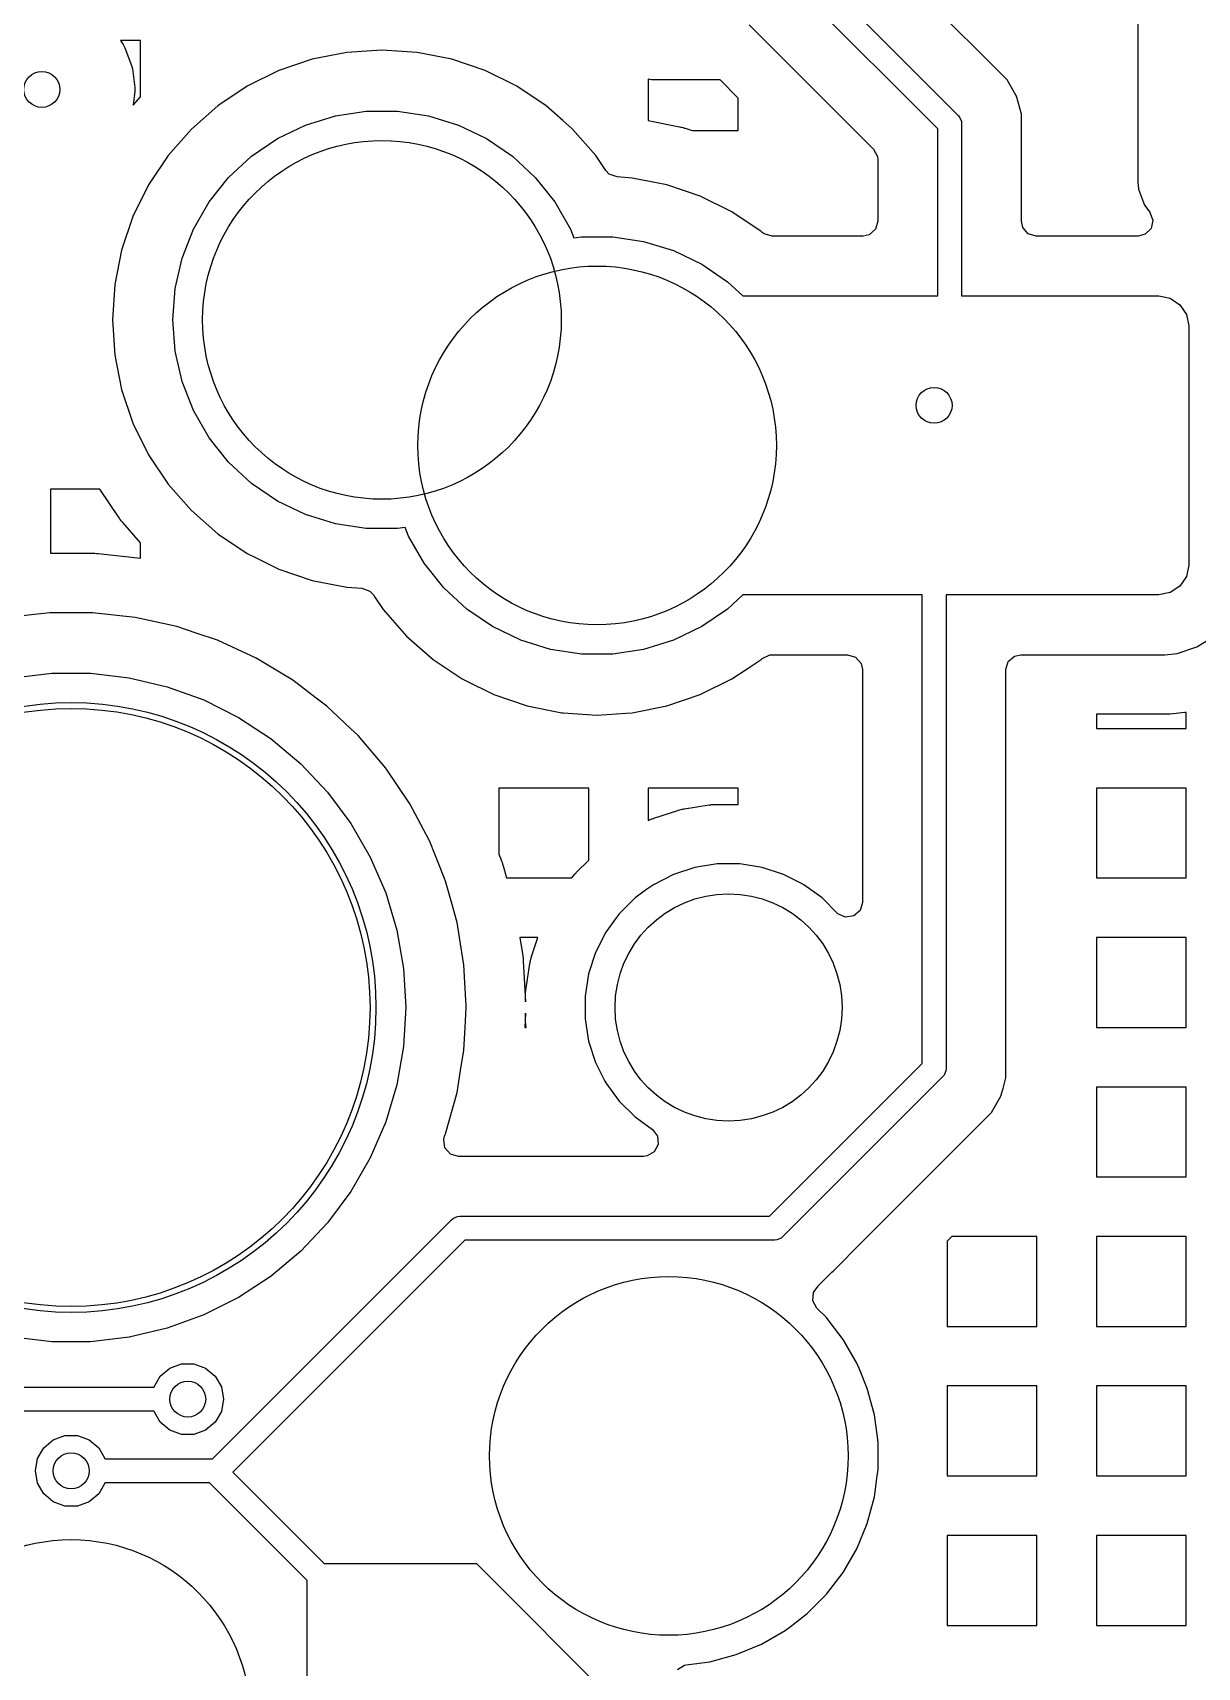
# Model space of a CAD drawing. Extents: x 2.49 to 8.57, y -5.87 to -1.87.
# Drawn here: x 5.345 to 5.728, y -3.892 to -3.354 of the extents above; entities that cross this region are included whole.
import ezdxf

# ---------------------------------------------------------------- set-up
doc = ezdxf.new("R2010")
doc.units = 0
doc.header["$MEASUREMENT"] = 0
doc.layers.add('BLACK', color=7, linetype='CONTINUOUS')

msp = doc.modelspace()

# ---------------------------------------------------------------- linework, layer by layer
at = {"layer": 'BLACK', "linetype": 'CONTINUOUS'}
for p, q in [((5.70884, -3.29705), (5.70884, -3.40318)), ((5.59192, -3.32353), (5.64963, -3.38125)), ((5.64291, -3.38567), (5.5875, -3.33025)), ((5.66577, -3.36952), (5.63708, -3.34083)), ((5.58077, -3.35139), (5.62178, -3.3924)), ((5.38032, -3.35661), (5.37374, -3.35661)), ((5.37374, -3.35661), (5.37464, -3.35792)), ((5.37464, -3.35792), (5.37519, -3.35897)), ((5.38032, -3.3751), (5.38032, -3.35661)), ((5.37519, -3.35897), (5.37739, -3.36478)), ((5.43686, -3.36277), (5.42586, -3.3665)), ((5.44825, -3.3605), (5.43686, -3.36277)), ((5.43686, -3.36277), (5.43686, -3.36277)), ((5.45984, -3.35974), (5.44825, -3.3605)), ((5.44825, -3.3605), (5.44825, -3.3605)), ((5.44825, -3.3605), (5.44825, -3.3605)), ((5.44825, -3.3605), (5.44825, -3.3605)), ((5.44825, -3.3605), (5.44825, -3.3605)), ((5.47143, -3.3605), (5.45984, -3.35974)), ((5.45984, -3.35974), (5.45984, -3.35974)), ((5.48282, -3.36277), (5.47143, -3.3605)), ((5.47143, -3.3605), (5.47143, -3.3605)), ((5.47143, -3.3605), (5.47143, -3.3605)), ((5.49382, -3.3665), (5.48282, -3.36277)), ((5.48282, -3.36277), (5.48282, -3.36277)), ((5.48282, -3.36277), (5.48282, -3.36277)), ((5.37739, -3.36478), (5.37767, -3.36592)), ((5.37767, -3.36592), (5.37842, -3.37209)), ((5.42586, -3.3665), (5.41545, -3.37164)), ((5.50424, -3.37164), (5.49382, -3.3665)), ((5.37842, -3.37326), (5.37786, -3.37791)), ((5.37842, -3.37209), (5.37842, -3.37326)), ((5.41545, -3.37164), (5.40579, -3.37809)), ((5.5139, -3.37809), (5.50424, -3.37164)), ((5.50424, -3.37164), (5.50424, -3.37164)), ((5.54866, -3.36948), (5.54757, -3.36934)), ((5.54757, -3.36934), (5.54757, -3.3829)), ((5.54898, -3.36951), (5.54866, -3.36948)), ((5.54963, -3.36955), (5.54898, -3.36951)), ((5.54994, -3.36957), (5.54963, -3.36955)), ((5.558, -3.36957), (5.54994, -3.36957)), ((5.57122, -3.36957), (5.558, -3.36957)), ((5.558, -3.36957), (5.558, -3.36957)), ((5.57717, -3.37552), (5.57122, -3.36957)), ((5.6687, -3.37459), (5.66577, -3.36952)), ((5.66577, -3.36952), (5.66577, -3.36952)), ((5.37786, -3.37791), (5.38032, -3.3751)), ((5.40579, -3.37809), (5.39706, -3.38575)), ((5.51938, -3.3829), (5.5139, -3.37809)), ((5.57717, -3.38622), (5.57717, -3.37552)), ((5.66888, -3.37491), (5.6687, -3.37459)), ((5.67047, -3.38083), (5.66888, -3.37491)), ((5.42539, -3.38887), (5.43467, -3.3844)), ((5.43467, -3.3844), (5.44451, -3.38137)), ((5.44451, -3.38137), (5.45469, -3.37983)), ((5.45469, -3.37983), (5.46499, -3.37983)), ((5.46499, -3.37983), (5.47517, -3.38137)), ((5.47517, -3.38137), (5.48501, -3.3844)), ((5.48501, -3.3844), (5.49429, -3.38887)), ((5.52263, -3.38575), (5.51938, -3.3829)), ((5.54757, -3.3829), (5.55783, -3.38494)), ((5.64963, -3.38125), (5.65012, -3.38185)), ((5.65012, -3.38185), (5.65071, -3.38327)), ((5.65071, -3.38327), (5.65079, -3.38403)), ((5.65079, -3.38403), (5.65079, -3.44066)), ((5.67049, -3.38092), (5.67047, -3.38083)), ((5.67049, -3.38772), (5.67049, -3.38092)), ((5.39706, -3.38575), (5.3894, -3.39448)), ((5.41689, -3.39467), (5.42539, -3.38887)), ((5.49429, -3.38887), (5.5028, -3.39467)), ((5.53029, -3.39448), (5.52263, -3.38575)), ((5.55783, -3.38494), (5.55799, -3.38498)), ((5.55799, -3.38498), (5.5583, -3.38505)), ((5.5583, -3.38505), (5.55845, -3.38509)), ((5.55845, -3.38509), (5.55907, -3.38525)), ((5.55907, -3.38525), (5.55923, -3.3853)), ((5.55923, -3.3853), (5.55954, -3.38539)), ((5.55954, -3.38539), (5.55969, -3.38544)), ((5.55969, -3.38544), (5.56199, -3.38622)), ((5.56199, -3.38622), (5.57717, -3.38622)), ((5.64291, -3.44066), (5.64291, -3.38567)), ((5.67049, -3.41608), (5.67049, -3.38772)), ((5.67049, -3.38772), (5.67049, -3.38772)), ((5.3894, -3.39448), (5.38295, -3.40414)), ((5.40934, -3.40168), (5.41689, -3.39467)), ((5.5028, -3.39467), (5.51035, -3.40168)), ((5.53354, -3.39936), (5.53029, -3.39448)), ((5.53029, -3.39448), (5.53029, -3.39448)), ((5.53029, -3.39448), (5.53029, -3.39448)), ((5.62178, -3.3924), (5.6231, -3.39481)), ((5.6231, -3.39481), (5.62321, -3.39585)), ((5.5347, -3.40057), (5.53354, -3.39936)), ((5.53728, -3.40151), (5.5347, -3.40057)), ((5.62321, -3.39585), (5.62321, -3.41608)), ((5.38295, -3.40414), (5.37781, -3.41456)), ((5.40292, -3.40973), (5.40934, -3.40168)), ((5.51035, -3.40168), (5.51677, -3.40973)), ((5.5423, -3.40184), (5.53728, -3.40151)), ((5.55369, -3.40411), (5.5423, -3.40184)), ((5.5423, -3.40184), (5.5423, -3.40184)), ((5.5423, -3.40184), (5.5423, -3.40184)), ((5.56469, -3.40784), (5.55369, -3.40411)), ((5.55369, -3.40411), (5.55369, -3.40411)), ((5.55369, -3.40411), (5.55369, -3.40411)), ((5.70884, -3.40318), (5.70884, -3.40318)), ((5.70884, -3.40318), (5.70909, -3.40552)), ((5.70909, -3.40552), (5.71107, -3.41083)), ((5.39777, -3.41864), (5.40292, -3.40973)), ((5.51677, -3.40973), (5.52192, -3.41864)), ((5.5751, -3.41298), (5.56469, -3.40784)), ((5.71107, -3.41083), (5.71107, -3.41083)), ((5.71107, -3.41083), (5.7128, -3.41314)), ((5.37781, -3.41456), (5.37408, -3.42556)), ((5.5751, -3.41298), (5.5751, -3.41298)), ((5.58476, -3.41943), (5.5751, -3.41298)), ((5.62321, -3.41608), (5.62243, -3.41872)), ((5.67093, -3.4181), (5.67049, -3.41608)), ((5.7128, -3.41314), (5.71281, -3.41315)), ((5.71281, -3.41315), (5.71377, -3.41573)), ((5.71377, -3.41573), (5.71318, -3.41842)), ((5.39401, -3.42823), (5.39777, -3.41864)), ((5.52192, -3.41864), (5.52306, -3.42155)), ((5.52306, -3.42155), (5.52556, -3.42117)), ((5.52556, -3.42117), (5.53586, -3.42117)), ((5.53586, -3.42117), (5.54604, -3.42271)), ((5.58512, -3.41975), (5.58476, -3.41943)), ((5.58476, -3.41943), (5.58476, -3.41943)), ((5.58476, -3.41943), (5.58476, -3.41943)), ((5.5857, -3.42018), (5.58512, -3.41975)), ((5.58834, -3.42096), (5.5857, -3.42018)), ((5.61833, -3.42096), (5.58834, -3.42096)), ((5.62035, -3.42052), (5.61833, -3.42096)), ((5.62243, -3.41872), (5.62035, -3.42052)), ((5.67273, -3.42018), (5.67093, -3.4181)), ((5.67537, -3.42096), (5.67273, -3.42018)), ((5.7089, -3.42096), (5.67537, -3.42096)), ((5.71124, -3.42036), (5.7089, -3.42096)), ((5.71318, -3.41842), (5.71124, -3.42036)), ((5.37408, -3.42556), (5.37181, -3.43695)), ((5.37408, -3.42556), (5.37408, -3.42556)), ((5.54604, -3.42271), (5.55588, -3.42574)), ((5.55588, -3.42574), (5.56516, -3.43021)), ((5.39171, -3.43827), (5.39401, -3.42823)), ((5.56516, -3.43021), (5.57367, -3.43601)), ((5.37181, -3.43695), (5.37105, -3.44854)), ((5.37181, -3.43695), (5.37181, -3.43695)), ((5.39094, -3.44854), (5.39171, -3.43827)), ((5.57367, -3.43601), (5.57868, -3.44066)), ((5.57868, -3.44066), (5.64291, -3.44066)), ((5.65079, -3.44066), (5.71575, -3.44066)), ((5.71575, -3.44066), (5.71951, -3.44141)), ((5.71951, -3.44141), (5.72271, -3.44355)), ((5.72271, -3.44355), (5.72484, -3.44674)), ((5.37105, -3.44854), (5.37105, -3.44854)), ((5.37105, -3.44854), (5.37181, -3.46013)), ((5.39171, -3.45881), (5.39094, -3.44854)), ((5.72484, -3.44674), (5.72559, -3.45051)), ((5.72559, -3.45051), (5.72559, -3.52925)), ((5.37181, -3.46013), (5.37181, -3.46013)), ((5.37181, -3.46013), (5.37181, -3.46013)), ((5.37181, -3.46013), (5.37406, -3.47146)), ((5.39401, -3.46885), (5.39171, -3.45881)), ((5.39777, -3.47843), (5.39401, -3.46885)), ((5.37406, -3.47146), (5.37408, -3.47152)), ((5.37408, -3.47152), (5.37408, -3.47152)), ((5.37408, -3.47152), (5.37781, -3.48252)), ((5.40292, -3.48735), (5.39777, -3.47843)), ((5.37781, -3.48252), (5.38295, -3.49293)), ((5.40934, -3.4954), (5.40292, -3.48735)), ((5.38295, -3.49293), (5.38295, -3.49293)), ((5.38295, -3.49293), (5.3894, -3.50259)), ((5.41689, -3.5024), (5.40934, -3.4954)), ((5.3894, -3.50259), (5.39706, -3.51132)), ((5.42539, -3.5082), (5.41689, -3.5024)), ((5.36693, -3.50425), (5.35071, -3.50425)), ((5.35071, -3.50425), (5.35071, -3.52537)), ((5.37327, -3.51375), (5.36693, -3.50425)), ((5.43467, -3.51267), (5.42539, -3.5082)), ((5.37337, -3.51388), (5.37327, -3.51375)), ((5.37355, -3.51414), (5.37337, -3.51388)), ((5.39706, -3.51132), (5.40579, -3.51898)), ((5.44451, -3.51571), (5.43467, -3.51267)), ((5.37365, -3.51427), (5.37355, -3.51414)), ((5.37404, -3.51478), (5.37365, -3.51427)), ((5.37414, -3.51491), (5.37404, -3.51478)), ((5.37434, -3.51515), (5.37414, -3.51491)), ((5.37445, -3.51528), (5.37434, -3.51515)), ((5.38032, -3.52198), (5.37445, -3.51528)), ((5.40579, -3.51898), (5.41545, -3.52543)), ((5.45469, -3.51724), (5.44451, -3.51571)), ((5.46499, -3.51724), (5.45469, -3.51724)), ((5.46749, -3.51687), (5.46499, -3.51724)), ((5.46863, -3.51977), (5.46749, -3.51687)), ((5.38032, -3.52697), (5.38032, -3.52198)), ((5.47378, -3.52869), (5.46863, -3.51977)), ((5.35071, -3.52537), (5.36479, -3.52537)), ((5.36479, -3.52537), (5.36492, -3.52537)), ((5.36492, -3.52537), (5.36519, -3.52538)), ((5.36519, -3.52538), (5.36532, -3.52538)), ((5.36532, -3.52538), (5.36585, -3.52541)), ((5.36585, -3.52541), (5.36598, -3.52542)), ((5.36598, -3.52542), (5.36625, -3.52544)), ((5.36625, -3.52544), (5.36638, -3.52545)), ((5.36638, -3.52545), (5.38032, -3.52697)), ((5.41545, -3.52543), (5.41545, -3.52543)), ((5.41545, -3.52543), (5.41823, -3.52681)), ((5.41823, -3.52681), (5.42586, -3.53057)), ((5.4802, -3.53674), (5.47378, -3.52869)), ((5.72559, -3.52925), (5.72484, -3.53301)), ((5.42586, -3.53057), (5.43686, -3.5343)), ((5.43686, -3.5343), (5.44825, -3.53657)), ((5.72484, -3.53301), (5.72271, -3.53621)), ((5.44825, -3.53657), (5.45327, -3.5369)), ((5.45327, -3.5369), (5.45585, -3.53784)), ((5.45585, -3.53784), (5.45701, -3.53906)), ((5.45701, -3.53906), (5.4575, -3.5398)), ((5.4575, -3.5398), (5.46026, -3.54393)), ((5.48775, -3.54374), (5.4802, -3.53674)), ((5.57868, -3.53909), (5.57367, -3.54374)), ((5.6378, -3.53909), (5.57868, -3.53909)), ((5.6378, -3.69335), (5.6378, -3.53909)), ((5.71575, -3.53909), (5.64567, -3.53909)), ((5.64567, -3.53909), (5.64567, -3.69498)), ((5.71951, -3.53834), (5.71575, -3.53909)), ((5.72271, -3.53621), (5.71951, -3.53834)), ((5.35044, -3.54497), (5.33643, -3.5465)), ((5.36453, -3.54497), (5.35044, -3.54497)), ((5.35044, -3.54497), (5.35044, -3.54497)), ((5.37853, -3.5465), (5.36453, -3.54497)), ((5.36453, -3.54497), (5.36453, -3.54497)), ((5.46026, -3.54393), (5.46792, -3.55266)), ((5.49626, -3.54954), (5.48775, -3.54374)), ((5.57367, -3.54374), (5.56516, -3.54954)), ((5.39229, -3.54953), (5.37853, -3.5465)), ((5.39897, -3.55178), (5.39229, -3.54953)), ((5.50554, -3.55401), (5.49626, -3.54954)), ((5.56516, -3.54954), (5.55588, -3.55401)), ((5.40565, -3.55403), (5.39897, -3.55178)), ((5.41843, -3.55994), (5.40565, -3.55403)), ((5.40565, -3.55403), (5.40565, -3.55403)), ((5.40565, -3.55403), (5.40565, -3.55403)), ((5.46792, -3.55266), (5.47666, -3.56032)), ((5.51538, -3.55705), (5.50554, -3.55401)), ((5.52556, -3.55858), (5.51538, -3.55705)), ((5.54604, -3.55705), (5.53586, -3.55858)), ((5.55588, -3.55401), (5.54604, -3.55705)), ((5.72176, -3.55838), (5.72832, -3.55621)), ((5.72832, -3.55621), (5.7342, -3.55258)), ((5.41844, -3.55994), (5.41843, -3.55994)), ((5.43051, -3.56721), (5.41844, -3.55994)), ((5.41844, -3.55994), (5.41844, -3.55994)), ((5.41844, -3.55994), (5.41844, -3.55994)), ((5.47666, -3.56032), (5.48631, -3.56677)), ((5.53586, -3.55858), (5.52556, -3.55858)), ((5.58045, -3.5632), (5.58476, -3.56032)), ((5.58476, -3.56032), (5.58512, -3.56)), ((5.58476, -3.56032), (5.58476, -3.56032)), ((5.58476, -3.56032), (5.58476, -3.56032)), ((5.58476, -3.56032), (5.58476, -3.56032)), ((5.58512, -3.56), (5.58762, -3.55885)), ((5.58762, -3.55885), (5.58834, -3.55879)), ((5.58834, -3.55879), (5.61321, -3.55879)), ((5.61321, -3.55879), (5.61585, -3.55957)), ((5.61585, -3.55957), (5.61765, -3.56165)), ((5.61765, -3.56165), (5.61809, -3.56368)), ((5.66537, -3.56368), (5.66615, -3.56104)), ((5.66615, -3.56104), (5.66823, -3.55923)), ((5.66823, -3.55923), (5.67026, -3.55879)), ((5.67026, -3.55879), (5.71772, -3.55879)), ((5.71772, -3.55879), (5.72176, -3.55838)), ((5.71772, -3.55879), (5.71772, -3.55879)), ((5.33834, -3.56635), (5.35107, -3.56487)), ((5.35107, -3.56487), (5.36389, -3.56487)), ((5.36389, -3.56487), (5.37662, -3.56635)), ((5.37662, -3.56635), (5.3891, -3.56931)), ((5.4382, -3.57305), (5.43051, -3.56721)), ((5.48631, -3.56677), (5.48631, -3.56677)), ((5.48631, -3.56677), (5.48719, -3.56721)), ((5.48719, -3.56721), (5.49673, -3.57191)), ((5.56469, -3.57191), (5.5751, -3.56677)), ((5.5751, -3.56677), (5.58045, -3.5632)), ((5.61809, -3.56368), (5.61809, -3.64036)), ((5.66537, -3.56932), (5.66537, -3.56368)), ((5.3891, -3.56931), (5.40114, -3.57369)), ((5.44173, -3.57573), (5.4382, -3.57305)), ((5.49673, -3.57191), (5.50773, -3.57564)), ((5.55369, -3.57564), (5.56469, -3.57191)), ((5.66537, -3.5784), (5.66537, -3.56932)), ((5.40114, -3.57369), (5.4126, -3.57945)), ((5.4496, -3.58319), (5.44173, -3.57573)), ((5.44173, -3.57573), (5.44173, -3.57573)), ((5.44173, -3.57573), (5.44173, -3.57573)), ((5.50773, -3.57564), (5.51912, -3.57791)), ((5.51912, -3.57791), (5.51949, -3.57793)), ((5.51949, -3.57793), (5.53071, -3.57867)), ((5.53071, -3.57867), (5.54031, -3.57804)), ((5.54031, -3.57804), (5.5423, -3.57791)), ((5.5423, -3.57791), (5.55369, -3.57564)), ((5.66537, -3.63228), (5.66537, -3.5784)), ((5.71797, -3.5784), (5.6952, -3.5784)), ((5.6952, -3.5784), (5.6952, -3.58307)), ((5.71809, -3.5784), (5.71797, -3.5784)), ((5.71834, -3.57839), (5.71809, -3.5784)), ((5.71846, -3.57839), (5.71834, -3.57839)), ((5.71896, -3.57836), (5.71846, -3.57839)), ((5.71909, -3.57835), (5.71896, -3.57836)), ((5.71934, -3.57833), (5.71909, -3.57835)), ((5.71946, -3.57832), (5.71934, -3.57833)), ((5.72429, -3.57783), (5.71946, -3.57832)), ((5.72455, -3.5778), (5.72429, -3.57783)), ((5.72481, -3.57776), (5.72455, -3.5778)), ((5.72481, -3.58307), (5.72481, -3.57776)), ((5.4126, -3.57945), (5.42331, -3.58649)), ((5.45196, -3.58542), (5.4496, -3.58319)), ((5.53071, -3.57867), (5.53071, -3.57867)), ((5.53071, -3.57867), (5.53071, -3.57867)), ((5.6952, -3.58307), (5.72481, -3.58307)), ((5.42331, -3.58649), (5.43313, -3.59473)), ((5.46108, -3.59616), (5.45196, -3.58542)), ((5.43313, -3.59473), (5.44193, -3.60406)), ((5.46898, -3.60783), (5.46108, -3.59616)), ((5.46108, -3.59616), (5.46108, -3.59616)), ((5.46108, -3.59616), (5.46108, -3.59616)), ((5.44193, -3.60406), (5.44958, -3.61434)), ((5.52796, -3.60268), (5.49835, -3.60268)), ((5.49835, -3.60268), (5.49835, -3.62445)), ((5.52796, -3.61335), (5.52796, -3.60268)), ((5.57717, -3.60268), (5.54757, -3.60268)), ((5.54757, -3.60268), (5.54757, -3.61335)), ((5.57717, -3.60805), (5.57717, -3.60268)), ((5.72481, -3.60268), (5.6952, -3.60268)), ((5.6952, -3.60268), (5.6952, -3.63228)), ((5.72481, -3.63228), (5.72481, -3.60268)), ((5.47161, -3.61277), (5.46898, -3.60783)), ((5.46898, -3.60783), (5.46898, -3.60783)), ((5.46898, -3.60783), (5.46898, -3.60783)), ((5.54945, -3.61259), (5.55726, -3.61005)), ((5.55726, -3.61005), (5.55744, -3.60999)), ((5.55744, -3.60999), (5.55781, -3.60989)), ((5.55781, -3.60989), (5.558, -3.60984)), ((5.558, -3.60984), (5.55875, -3.60966)), ((5.55875, -3.60966), (5.55893, -3.60962)), ((5.55893, -3.60962), (5.55931, -3.60954)), ((5.55931, -3.60954), (5.5595, -3.60951)), ((5.5595, -3.60951), (5.56761, -3.60823)), ((5.56761, -3.60823), (5.5678, -3.6082)), ((5.5678, -3.6082), (5.56818, -3.60815)), ((5.56818, -3.60815), (5.56837, -3.60814)), ((5.56837, -3.60814), (5.56914, -3.60808)), ((5.56914, -3.60808), (5.56933, -3.60806)), ((5.56933, -3.60806), (5.56972, -3.60805)), ((5.56972, -3.60805), (5.56991, -3.60805)), ((5.56991, -3.60805), (5.57717, -3.60805)), ((5.44958, -3.61434), (5.45599, -3.62544)), ((5.47546, -3.62003), (5.47161, -3.61277)), ((5.52796, -3.6264), (5.52796, -3.61335)), ((5.54757, -3.61335), (5.54784, -3.61322)), ((5.54784, -3.61322), (5.54801, -3.61315)), ((5.54801, -3.61315), (5.54873, -3.61285)), ((5.54873, -3.61285), (5.5489, -3.61278)), ((5.5489, -3.61278), (5.54927, -3.61265)), ((5.54927, -3.61265), (5.54945, -3.61259)), ((5.47558, -3.62027), (5.47546, -3.62003)), ((5.47725, -3.62445), (5.47558, -3.62027)), ((5.47558, -3.62027), (5.47558, -3.62027)), ((5.45599, -3.62544), (5.46107, -3.63721)), ((5.47856, -3.62774), (5.47725, -3.62445)), ((5.49835, -3.62445), (5.49911, -3.62635)), ((5.49911, -3.62635), (5.49916, -3.62648)), ((5.49916, -3.62648), (5.49925, -3.62673)), ((5.49925, -3.62673), (5.49929, -3.62685)), ((5.49929, -3.62685), (5.49946, -3.62735)), ((5.52383, -3.63053), (5.52796, -3.6264)), ((5.48046, -3.63251), (5.47856, -3.62774)), ((5.49946, -3.62735), (5.49951, -3.62748)), ((5.49951, -3.62748), (5.49958, -3.62774)), ((5.49958, -3.62774), (5.49962, -3.62786)), ((5.49962, -3.62786), (5.50085, -3.63228)), ((5.50085, -3.63228), (5.52233, -3.63228)), ((5.52233, -3.63228), (5.52245, -3.63214)), ((5.52245, -3.63214), (5.52268, -3.63183)), ((5.52268, -3.63183), (5.52281, -3.63168)), ((5.52281, -3.63168), (5.52331, -3.6311)), ((5.52331, -3.6311), (5.52343, -3.63096)), ((5.52343, -3.63096), (5.5237, -3.63067)), ((5.5237, -3.63067), (5.52383, -3.63053)), ((5.55587, -3.63111), (5.54924, -3.63449)), ((5.56295, -3.62882), (5.55587, -3.63111)), ((5.5703, -3.62765), (5.56295, -3.62882)), ((5.57774, -3.62765), (5.5703, -3.62765)), ((5.5703, -3.62765), (5.5703, -3.62765)), ((5.58508, -3.62882), (5.57774, -3.62765)), ((5.57774, -3.62765), (5.57774, -3.62765)), ((5.59216, -3.63111), (5.58508, -3.62882)), ((5.5978, -3.63399), (5.59216, -3.63111)), ((5.66537, -3.6815), (5.66537, -3.63228)), ((5.6952, -3.63228), (5.72481, -3.63228)), ((5.46107, -3.63721), (5.46475, -3.64949)), ((5.4808, -3.63336), (5.48046, -3.63251)), ((5.48272, -3.64026), (5.4808, -3.63336)), ((5.4808, -3.63336), (5.4808, -3.63336)), ((5.54704, -3.6361), (5.54323, -3.63886)), ((5.54924, -3.63449), (5.54704, -3.6361)), ((5.59879, -3.63449), (5.5978, -3.63399)), ((5.60481, -3.63886), (5.59879, -3.63449)), ((5.48457, -3.64694), (5.48272, -3.64026)), ((5.54323, -3.63886), (5.53797, -3.64413)), ((5.54323, -3.63886), (5.54323, -3.63886)), ((5.54323, -3.63886), (5.54323, -3.63886)), ((5.60976, -3.64382), (5.60481, -3.63886)), ((5.60481, -3.63886), (5.60481, -3.63886)), ((5.61732, -3.643), (5.61524, -3.6448)), ((5.61809, -3.64036), (5.61732, -3.643)), ((5.48538, -3.65189), (5.48457, -3.64694)), ((5.48457, -3.64694), (5.48457, -3.64694)), ((5.48457, -3.64694), (5.48457, -3.64694)), ((5.53737, -3.64494), (5.53359, -3.65014)), ((5.53797, -3.64413), (5.53737, -3.64494)), ((5.53797, -3.64413), (5.53797, -3.64413)), ((5.53797, -3.64413), (5.53797, -3.64413)), ((5.61001, -3.64405), (5.60976, -3.64382)), ((5.61251, -3.6452), (5.61001, -3.64405)), ((5.61524, -3.6448), (5.61251, -3.6452)), ((5.46475, -3.64949), (5.46697, -3.66212)), ((5.48685, -3.66084), (5.48538, -3.65189)), ((5.51119, -3.65189), (5.50525, -3.65189)), ((5.50525, -3.65189), (5.50624, -3.65794)), ((5.50915, -3.65816), (5.51119, -3.65189)), ((5.53359, -3.65014), (5.53021, -3.65677)), ((5.72481, -3.65189), (5.6952, -3.65189)), ((5.6952, -3.65189), (5.6952, -3.6815)), ((5.72481, -3.6815), (5.72481, -3.65189)), ((5.50624, -3.65794), (5.50626, -3.65807)), ((5.50626, -3.65807), (5.5063, -3.65833)), ((5.5063, -3.65833), (5.50631, -3.65846)), ((5.50631, -3.65846), (5.50637, -3.65899)), ((5.50637, -3.65899), (5.50638, -3.65912)), ((5.50638, -3.65912), (5.5064, -3.65939)), ((5.50876, -3.65965), (5.50894, -3.6589)), ((5.50894, -3.6589), (5.50899, -3.65871)), ((5.50899, -3.65871), (5.50909, -3.65834)), ((5.50909, -3.65834), (5.50915, -3.65816)), ((5.53021, -3.65677), (5.52792, -3.66385)), ((5.46697, -3.66212), (5.46772, -3.67492)), ((5.48685, -3.66085), (5.48685, -3.66084)), ((5.48748, -3.67251), (5.48685, -3.66085)), ((5.5064, -3.65939), (5.50641, -3.65952)), ((5.50641, -3.65952), (5.50715, -3.67304)), ((5.50733, -3.66851), (5.50861, -3.6604)), ((5.50861, -3.6604), (5.50864, -3.66021)), ((5.50864, -3.66021), (5.50872, -3.65983)), ((5.50872, -3.65983), (5.50876, -3.65965)), ((5.52792, -3.66385), (5.52675, -3.6712)), ((5.50716, -3.67023), (5.50718, -3.67004)), ((5.50718, -3.67004), (5.50724, -3.66927)), ((5.50724, -3.66927), (5.50726, -3.66908)), ((5.50726, -3.66908), (5.5073, -3.6687)), ((5.5073, -3.6687), (5.50733, -3.66851)), ((5.46772, -3.67492), (5.46697, -3.68771)), ((5.48726, -3.6815), (5.48761, -3.67492)), ((5.48756, -3.67403), (5.48748, -3.67251)), ((5.48761, -3.67492), (5.48756, -3.67403)), ((5.50715, -3.67062), (5.50716, -3.67023)), ((5.50715, -3.67081), (5.50715, -3.67062)), ((5.50715, -3.67304), (5.50715, -3.67081)), ((5.52675, -3.6712), (5.52675, -3.67864)), ((5.50715, -3.67679), (5.50689, -3.6815)), ((5.50715, -3.67902), (5.50715, -3.67679)), ((5.50715, -3.67921), (5.50715, -3.67902)), ((5.50716, -3.6796), (5.50715, -3.67921)), ((5.50718, -3.67979), (5.50716, -3.6796)), ((5.50724, -3.68056), (5.50718, -3.67979)), ((5.50726, -3.68075), (5.50724, -3.68056)), ((5.5073, -3.68113), (5.50726, -3.68075)), ((5.52675, -3.67864), (5.52792, -3.68598)), ((5.48685, -3.68899), (5.48726, -3.6815)), ((5.50689, -3.6815), (5.50735, -3.6815)), ((5.50733, -3.68132), (5.5073, -3.68113)), ((5.50735, -3.6815), (5.50733, -3.68132)), ((5.52792, -3.68598), (5.53021, -3.69306)), ((5.66537, -3.69186), (5.66537, -3.6815)), ((5.6952, -3.6815), (5.72481, -3.6815)), ((5.46697, -3.68771), (5.46475, -3.70034)), ((5.48576, -3.69564), (5.48685, -3.68899)), ((5.48685, -3.68899), (5.48685, -3.68899)), ((5.48685, -3.68899), (5.48685, -3.68899)), ((5.48457, -3.70289), (5.48576, -3.69564)), ((5.53021, -3.69306), (5.53331, -3.69914)), ((5.5875, -3.74364), (5.6378, -3.69335)), ((5.64559, -3.69575), (5.64501, -3.69716)), ((5.64567, -3.69498), (5.64559, -3.69575)), ((5.66537, -3.69809), (5.66537, -3.69186)), ((5.46475, -3.70034), (5.46107, -3.71262)), ((5.53331, -3.69914), (5.53359, -3.69969)), ((5.53359, -3.69969), (5.53797, -3.70571)), ((5.64452, -3.69776), (5.59192, -3.75036)), ((5.64501, -3.69716), (5.64452, -3.69776)), ((5.66407, -3.70296), (5.66445, -3.70154)), ((5.66445, -3.70154), (5.66537, -3.69809)), ((5.72481, -3.7011), (5.6952, -3.7011)), ((5.6952, -3.7011), (5.6952, -3.73071)), ((5.72481, -3.73071), (5.72481, -3.7011)), ((5.4808, -3.71647), (5.48457, -3.70289)), ((5.53797, -3.70571), (5.54323, -3.71097)), ((5.66065, -3.70949), (5.66376, -3.7041)), ((5.66376, -3.7041), (5.66392, -3.70351)), ((5.66392, -3.70351), (5.66407, -3.70296)), ((5.46107, -3.71262), (5.45599, -3.72439)), ((5.54323, -3.71097), (5.54892, -3.7151)), ((5.65625, -3.7139), (5.66065, -3.70949)), ((5.48019, -3.71836), (5.48049, -3.71725)), ((5.48058, -3.72108), (5.48019, -3.71836)), ((5.48049, -3.71725), (5.48058, -3.71701)), ((5.48058, -3.71701), (5.4808, -3.71647)), ((5.54892, -3.7151), (5.5506, -3.71728)), ((5.5506, -3.71728), (5.55084, -3.72002)), ((5.63943, -3.73071), (5.65625, -3.7139)), ((5.65625, -3.7139), (5.65625, -3.7139)), ((5.48239, -3.72316), (5.48058, -3.72108)), ((5.48502, -3.72394), (5.48239, -3.72316)), ((5.48866, -3.72394), (5.48502, -3.72394)), ((5.48896, -3.72394), (5.48866, -3.72394)), ((5.54605, -3.72394), (5.48896, -3.72394)), ((5.48896, -3.72394), (5.48896, -3.72394)), ((5.54716, -3.72381), (5.54605, -3.72394)), ((5.54955, -3.72246), (5.54716, -3.72381)), ((5.55084, -3.72002), (5.54955, -3.72246)), ((5.45599, -3.72439), (5.44958, -3.73549)), ((5.61826, -3.75188), (5.63943, -3.73071)), ((5.6952, -3.73071), (5.72481, -3.73071)), ((5.44958, -3.73549), (5.44193, -3.74577)), ((5.40402, -3.82354), (5.48276, -3.74479)), ((5.48276, -3.74479), (5.48336, -3.7443)), ((5.48336, -3.7443), (5.48478, -3.74372)), ((5.48478, -3.74372), (5.48555, -3.74364)), ((5.48555, -3.74364), (5.5875, -3.74364)), ((5.44193, -3.74577), (5.43313, -3.7551)), ((5.59132, -3.75085), (5.5899, -3.75144)), ((5.59192, -3.75036), (5.59132, -3.75085)), ((5.59132, -3.75085), (5.59132, -3.75085)), ((5.64756, -3.75032), (5.64599, -3.75188)), ((5.6756, -3.75032), (5.64756, -3.75032)), ((5.6756, -3.77992), (5.6756, -3.75032)), ((5.72481, -3.75032), (5.6952, -3.75032)), ((5.6952, -3.75032), (5.6952, -3.77992)), ((5.72481, -3.77992), (5.72481, -3.75032)), ((5.48718, -3.75151), (5.41076, -3.82794)), ((5.43313, -3.7551), (5.42331, -3.76334)), ((5.58913, -3.75151), (5.48718, -3.75151)), ((5.5899, -3.75144), (5.58913, -3.75151)), ((5.60845, -3.76169), (5.61826, -3.75188)), ((5.64599, -3.75188), (5.64599, -3.77992)), ((5.42331, -3.76334), (5.4126, -3.77038)), ((5.60199, -3.76871), (5.60344, -3.76674)), ((5.60342, -3.76672), (5.60355, -3.7666)), ((5.60344, -3.76674), (5.60342, -3.76672)), ((5.60355, -3.7666), (5.60359, -3.76654)), ((5.60359, -3.76654), (5.60365, -3.7665)), ((5.60365, -3.7665), (5.60805, -3.76209)), ((5.60365, -3.7665), (5.60365, -3.7665)), ((5.60805, -3.76209), (5.60845, -3.76169)), ((5.60805, -3.76209), (5.60805, -3.76209)), ((5.60845, -3.76169), (5.60845, -3.76169)), ((5.4126, -3.77038), (5.40114, -3.77614)), ((5.60179, -3.77145), (5.60199, -3.76871)), ((5.60311, -3.77387), (5.60179, -3.77145)), ((5.40114, -3.77614), (5.3891, -3.78052)), ((5.60626, -3.77701), (5.60311, -3.77387)), ((5.60626, -3.77702), (5.60626, -3.77701)), ((5.60748, -3.77861), (5.60626, -3.77702)), ((5.60626, -3.77702), (5.60626, -3.77702)), ((5.3891, -3.78052), (5.37662, -3.78348)), ((5.61176, -3.78418), (5.60748, -3.77861)), ((5.64599, -3.77992), (5.6756, -3.77992)), ((5.6952, -3.77992), (5.72481, -3.77992)), ((5.35107, -3.78497), (5.33834, -3.78348)), ((5.36389, -3.78497), (5.35107, -3.78497)), ((5.37662, -3.78348), (5.36389, -3.78497)), ((5.61627, -3.79201), (5.61176, -3.78418)), ((5.61176, -3.78418), (5.61176, -3.78418)), ((5.61176, -3.78418), (5.61176, -3.78418)), ((5.38682, -3.79626), (5.38996, -3.79362)), ((5.38996, -3.79362), (5.39382, -3.79222)), ((5.39382, -3.79222), (5.39792, -3.79222)), ((5.39792, -3.79222), (5.40177, -3.79362)), ((5.40177, -3.79362), (5.40491, -3.79626)), ((5.61734, -3.79457), (5.61627, -3.79201)), ((5.61627, -3.79201), (5.61627, -3.79201)), ((5.61627, -3.79201), (5.61627, -3.79201)), ((5.38477, -3.79981), (5.38682, -3.79626)), ((5.40491, -3.79626), (5.40696, -3.79981)), ((5.61973, -3.80035), (5.61734, -3.79457)), ((5.31964, -3.79992), (5.38475, -3.79992)), ((5.38475, -3.79992), (5.38477, -3.79981)), ((5.40696, -3.79981), (5.40768, -3.80385)), ((5.40768, -3.80385), (5.40696, -3.80789)), ((5.62207, -3.80908), (5.61973, -3.80035)), ((5.6756, -3.79953), (5.64599, -3.79953)), ((5.64599, -3.79953), (5.64599, -3.82913)), ((5.6756, -3.82913), (5.6756, -3.79953)), ((5.72481, -3.79953), (5.6952, -3.79953)), ((5.6952, -3.79953), (5.6952, -3.82913)), ((5.72481, -3.82913), (5.72481, -3.79953)), ((5.38475, -3.80779), (5.31964, -3.80779)), ((5.38477, -3.80789), (5.38475, -3.80779)), ((5.38682, -3.81144), (5.38477, -3.80789)), ((5.40696, -3.80789), (5.40491, -3.81144)), ((5.62325, -3.81804), (5.62207, -3.80908)), ((5.38996, -3.81408), (5.38682, -3.81144)), ((5.39382, -3.81548), (5.38996, -3.81408)), ((5.40177, -3.81408), (5.39792, -3.81548)), ((5.40491, -3.81144), (5.40177, -3.81408)), ((5.34638, -3.82343), (5.34843, -3.81988)), ((5.34843, -3.81988), (5.35157, -3.81725)), ((5.35157, -3.81725), (5.35543, -3.81584)), ((5.35543, -3.81584), (5.35953, -3.81584)), ((5.35953, -3.81584), (5.36339, -3.81725)), ((5.36339, -3.81725), (5.36653, -3.81988)), ((5.36653, -3.81988), (5.36858, -3.82343)), ((5.39792, -3.81548), (5.39382, -3.81548)), ((5.62325, -3.82707), (5.62325, -3.81804)), ((5.34567, -3.82747), (5.34638, -3.82343)), ((5.36858, -3.82343), (5.3686, -3.82354)), ((5.3686, -3.82354), (5.40402, -3.82354)), ((5.34638, -3.83151), (5.34567, -3.82747)), ((5.34843, -3.83507), (5.34638, -3.83151)), ((5.36858, -3.83151), (5.36653, -3.83507)), ((5.3686, -3.83141), (5.36858, -3.83151)), ((5.40309, -3.83141), (5.3686, -3.83141)), ((5.43524, -3.86355), (5.40309, -3.83141)), ((5.41076, -3.82794), (5.4408, -3.85799)), ((5.62207, -3.83603), (5.62298, -3.82913)), ((5.62298, -3.82913), (5.62325, -3.82707)), ((5.64599, -3.82913), (5.6756, -3.82913)), ((5.6952, -3.82913), (5.72481, -3.82913)), ((5.35157, -3.8377), (5.34843, -3.83507)), ((5.36653, -3.83507), (5.36339, -3.8377)), ((5.61973, -3.84475), (5.62207, -3.83603)), ((5.35543, -3.83911), (5.35157, -3.8377)), ((5.35953, -3.83911), (5.35543, -3.83911)), ((5.36339, -3.8377), (5.35953, -3.83911)), ((5.61627, -3.8531), (5.61973, -3.84475)), ((5.61176, -3.86092), (5.61627, -3.8531)), ((5.6756, -3.84874), (5.64599, -3.84874)), ((5.64599, -3.84874), (5.64599, -3.87835)), ((5.6756, -3.87835), (5.6756, -3.84874)), ((5.72481, -3.84874), (5.6952, -3.84874)), ((5.6952, -3.84874), (5.6952, -3.87835)), ((5.72481, -3.87835), (5.72481, -3.84874)), ((5.4408, -3.85799), (5.49102, -3.85799)), ((5.49102, -3.85799), (5.5376, -3.90456)), ((5.43524, -3.96035), (5.43524, -3.86355)), ((5.60626, -3.86809), (5.61176, -3.86092)), ((5.59987, -3.87448), (5.60626, -3.86809)), ((5.60626, -3.86809), (5.60626, -3.86809)), ((5.60626, -3.86809), (5.60626, -3.86809)), ((5.59483, -3.87835), (5.59987, -3.87448)), ((5.59987, -3.87448), (5.59987, -3.87448)), ((5.59987, -3.87448), (5.59987, -3.87448)), ((5.58488, -3.8845), (5.5927, -3.87998)), ((5.5927, -3.87998), (5.59483, -3.87835)), ((5.64599, -3.87835), (5.6756, -3.87835)), ((5.6952, -3.87835), (5.72481, -3.87835)), ((5.57653, -3.88795), (5.58488, -3.8845)), ((5.56009, -3.89131), (5.5678, -3.89029)), ((5.5678, -3.89029), (5.57653, -3.88795)), ((5.55715, -3.89282), (5.55952, -3.89142)), ((5.55952, -3.89142), (5.56009, -3.89131))]:
    msp.add_line(p, q, dxfattribs=at)
at = {"layer": 'BLACK'}
for centre, radius in [((5.3478, -3.37268), 0.00591), ((5.45984, -3.44854), 0.05906), ((5.53071, -3.48988), 0.05906), ((5.64173, -3.47669), 0.00591), ((5.35748, -3.67492), 0.10039), ((5.35748, -3.67492), 0.09843), ((5.57402, -3.67492), 0.0374), ((5.55433, -3.82255), 0.05906), ((5.39587, -3.80385), 0.00591), ((5.35748, -3.82747), 0.00591), ((5.35748, -3.90917), 0.05906)]:
    msp.add_circle(centre, radius, dxfattribs=at)

doc.saveas('drawing.dxf')
